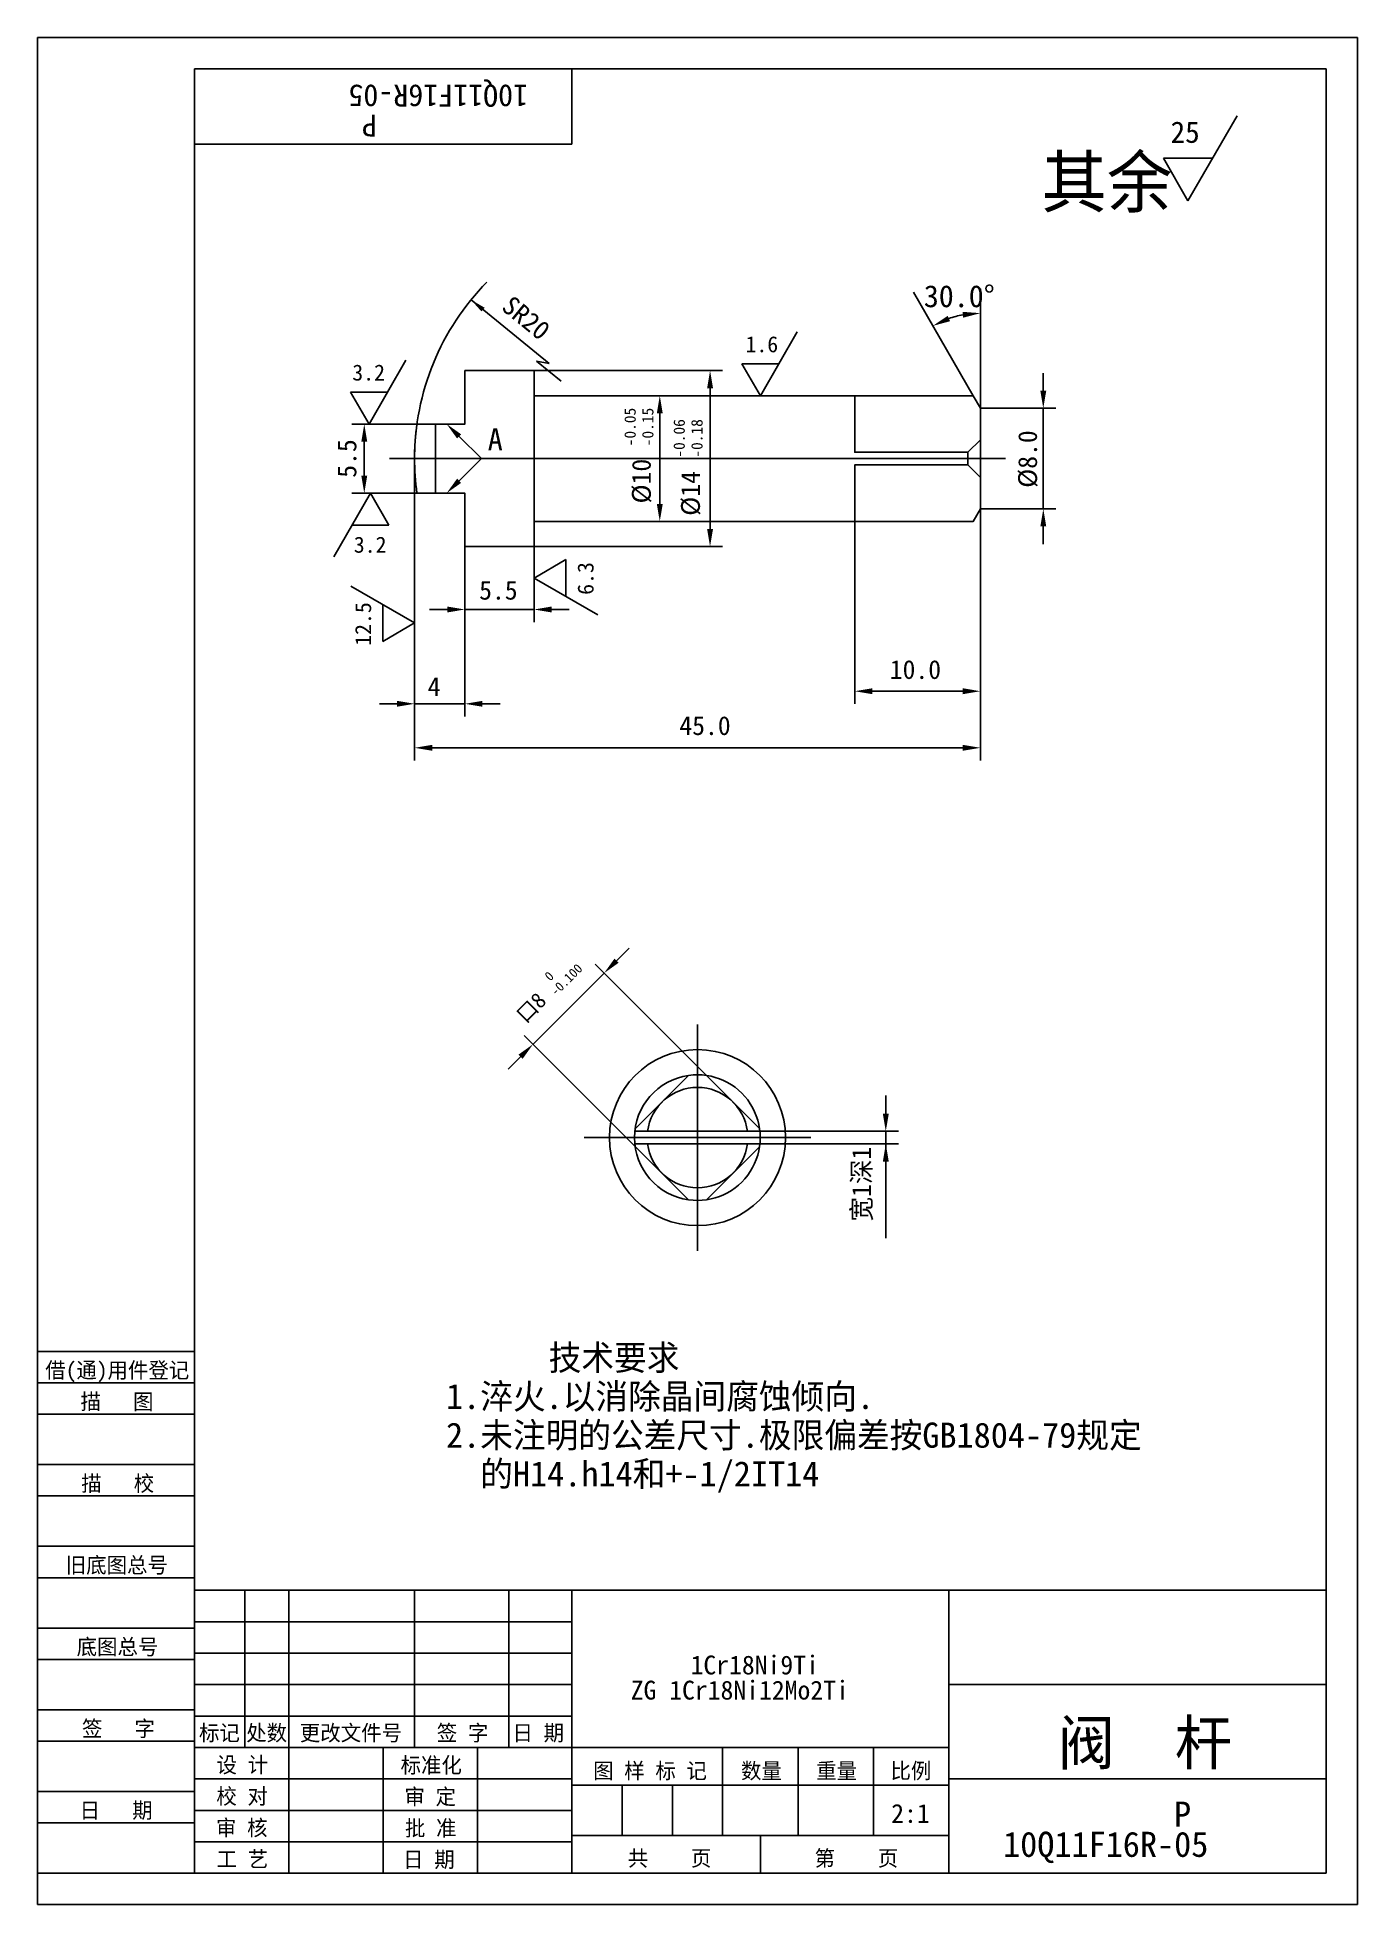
# Model space of a CAD drawing. Header units: metres. Extents: x 0 to 210, y 0 to 297.
import ezdxf

# ---------------------------------------------------------------- set-up
doc = ezdxf.new("R2010")
doc.units = ezdxf.units.M
for name, color, linetype in [('C', 6, 'Continuous'), ('D', 1, 'Continuous'), ('FL', 5, 'Continuous'), ('T', 7, 'Continuous'), ('TL', 4, 'Continuous')]:
    doc.layers.add(name, color=color, linetype=linetype)

# ---------------------------------------------------------------- blocks, each defined once
blk = doc.blocks.new('TUKUN4')
at = {"layer": 'FL'}
for p, q in [((0, 297), (0, 0)), ((210, 297), (0, 297)), ((210, 0), (210, 297)), ((0, 78), (25, 78)), ((0, 70), (25, 70)), ((0, 65), (25, 65)), ((0, 57), (25, 57)), ((0, 52), (25, 52)), ((33, 25), (33, 50)), ((40, 5), (40, 50)), ((60, 25), (60, 50)), ((75, 25), (75, 50)), ((25, 45), (85, 45)), ((0, 44), (25, 44)), ((0, 39), (25, 39)), ((25, 40), (85, 40)), ((25, 35), (85, 35)), ((0, 31), (25, 31)), ((25, 30), (85, 30)), ((0, 26), (25, 26)), ((70, 5), (70, 25)), ((0, 18), (25, 18)), ((25, 20), (85, 20)), ((25, 15), (85, 15)), ((0, 13), (25, 13)), ((25, 10), (85, 10)), ((0, 0), (210, 0))]:
    blk.add_line(p, q, dxfattribs=at)
at = {"layer": 'TL'}
for p, q in [((25, 5), (25, 292)), ((205, 292), (25, 292)), ((85, 292), (85, 280)), ((205, 5), (205, 292)), ((85, 280), (25, 280)), ((0, 88), (25, 88)), ((0, 83), (25, 83)), ((205, 50), (25, 50)), ((85, 5), (85, 50)), ((145, 5), (145, 50)), ((205, 35), (145, 35)), ((145, 25), (25, 25)), ((55, 5), (55, 25)), ((109, 11), (109, 25)), ((121, 11), (121, 25)), ((133, 11), (133, 25)), ((85, 19), (145, 19)), ((93, 11), (93, 19)), ((101, 11), (101, 19)), ((205, 20), (145, 20)), ((145, 11), (85, 11)), ((115, 5), (115, 11)), ((0, 5), (205, 5))]:
    blk.add_line(p, q, dxfattribs=at)
at = {"layer": 'T'}
for s, p in [('借(通)用件登记', (1.26, 83.76)), ('描   图', (6.86, 78.76)), ('描   校', (6.98, 65.76)), ('旧底图总号', (4.52, 52.76)), ('底图总号', (6.25, 39.76)), ('签   字', (7.1, 26.76)), ('标记', (25.71, 26.07)), ('处数', (33.22, 26.07)), ('更改文件号', (41.75, 26.07)), ('签 字', (63.53, 26.07)), ('日 期', (75.57, 26.07)), ('设 计', (28.5, 20.99)), ('标准化', (57.77, 20.93)), ('图 样 标 记', (88.4, 20.04)), ('数量', (111.92, 20.04)), ('重量', (123.88, 20.04)), ('比例', (135.7, 20.04)), ('校 对', (28.48, 15.99)), ('审 定', (58.39, 15.93)), ('日   期', (6.72, 13.76)), ('审 核', (28.41, 10.99)), ('批 准', (58.46, 10.93)), ('共    页', (93.91, 6.13)), ('第    页', (123.62, 6.13)), ('工 艺', (28.52, 5.99)), ('日 期', (58.18, 5.93))]:
    blk.add_text(s, height=2.5, dxfattribs=at).set_placement(p)

msp = doc.modelspace()

# ---------------------------------------------------------------- linework, layer by layer
at = {"layer": 'C'}
for points in [[(56, 230), (154, 230)], [(105, 140), (105, 104)], [(87, 122), (123, 122)]]:
    msp.add_lwpolyline(points, dxfattribs=at)
at = {"layer": 'D'}
for p, q in [((190.81, 284.52), (183, 271)), ((183, 271), (179.1, 277.76)), ((179.1, 277.76), (186.9, 277.76)), ((139.35, 256.45), (148.85, 240)), ((150, 257), (150, 238)), ((68.98, 255.25), (81.39, 245.15)), ((120.85, 250.14), (115, 240)), ((58.61, 245.64), (52.76, 235.5)), ((79, 244), (109, 244)), ((81.39, 245.15), (79.41, 245.47)), ((79.41, 245.47), (83.29, 242.31)), ((115, 240), (112.07, 245.07)), ((112.07, 245.07), (117.93, 245.07)), ((160, 240.8), (160, 243.6)), ((107, 218.8), (107, 241.2)), ((52.76, 235.5), (49.83, 240.57)), ((49.83, 240.57), (55.68, 240.57)), ((99, 240), (97, 240)), ((150, 238), (162, 238)), ((160, 238), (160, 222)), ((60.38, 235.5), (50, 235.5)), ((99, 222.8), (99, 237.2)), ((52, 227.3), (52, 232.7)), ((67.09, 233.53), (70.64, 230)), ((60, 230), (60, 182)), ((67.09, 226.47), (70.64, 230)), ((70.64, 230), (73.44, 230)), ((47.15, 214.36), (53.01, 224.5)), ((60.38, 224.5), (50, 224.5)), ((53.01, 224.5), (55.93, 219.43)), ((60, 224.5), (60, 189)), ((68, 224.5), (68, 189)), ((99, 220), (97, 220)), ((130, 220), (130, 198)), ((130, 220), (130, 191)), ((150, 222), (150, 182)), ((150, 222), (150, 191)), ((150, 222), (162, 222)), ((55.93, 219.43), (50.08, 219.43)), ((160, 219.2), (160, 216.4)), ((68, 216), (68, 204)), ((79, 216), (79, 204)), ((79, 216), (109, 216)), ((79, 211), (84.07, 213.93)), ((84.07, 213.93), (84.07, 208.07)), ((89.14, 205.15), (79, 211)), ((49.86, 209.71), (60, 203.86)), ((54.93, 200.93), (54.93, 206.79)), ((65.2, 206), (62.4, 206)), ((68, 206), (79, 206)), ((81.8, 206), (84.6, 206)), ((60, 203.86), (54.93, 200.93)), ((57.2, 191), (54.4, 191)), ((60, 191), (68, 191)), ((70.8, 191), (73.6, 191)), ((132.8, 193), (147.2, 193)), ((62.8, 184), (147.2, 184)), ((92.13, 150.14), (94.11, 152.12)), ((106.41, 131.9), (88.74, 149.58)), ((90.15, 148.16), (78.84, 136.85)), ((95.1, 120.59), (77.42, 138.26)), ((76.86, 134.87), (74.88, 132.89)), ((134.95, 128.6), (134.95, 128.69)), ((134.95, 125.8), (134.95, 128.6)), ((114.95, 123), (136.95, 123)), ((134.95, 121), (134.95, 123)), ((114.95, 121), (136.95, 121)), ((134.95, 106), (134.95, 121)), ((134.95, 118.2), (134.95, 115.4))]:
    msp.add_line(p, q, dxfattribs=at)
for centre, radius, start, end in [((100, 230), 40, 135.42, 180), ((150, 238), 15.13, 100.62, 109.38)]:
    msp.add_arc(centre, radius, start, end, dxfattribs=at)
for points in [[(71.14, 254), (68.98, 255.25), (70.65, 253.39)], [(145.17, 251.85), (144.78, 252.7), (142.43, 251.11)], [(147.17, 253.34), (147.26, 252.41), (150, 253.13)], [(106.53, 241.2), (107.47, 241.2), (107, 244)], [(159.53, 240.8), (160.47, 240.8), (160, 238)], [(98.53, 237.2), (99.47, 237.2), (99, 240)], [(51.53, 232.7), (52.47, 232.7), (52, 235.5)], [(67.41, 233.86), (66.76, 233.2), (65.1, 235.5)], [(51.53, 227.3), (52.47, 227.3), (52, 224.5)], [(67.41, 226.14), (66.76, 226.8), (65.1, 224.5)], [(98.53, 222.8), (99.47, 222.8), (99, 220)], [(159.53, 219.2), (160.47, 219.2), (160, 222)], [(106.53, 218.8), (107.47, 218.8), (107, 216)], [(65.2, 206.47), (65.2, 205.53), (68, 206)], [(81.8, 206.47), (81.8, 205.53), (79, 206)], [(132.8, 193.47), (132.8, 192.53), (130, 193)], [(147.2, 193.47), (147.2, 192.53), (150, 193)], [(57.2, 191.47), (57.2, 190.53), (60, 191)], [(70.8, 191.47), (70.8, 190.53), (68, 191)], [(62.8, 184.47), (62.8, 183.53), (60, 184)], [(147.2, 184.47), (147.2, 183.53), (150, 184)], [(91.8, 150.47), (92.46, 149.81), (90.15, 148.16)], [(76.53, 135.2), (77.19, 134.54), (78.84, 136.85)], [(134.48, 125.8), (135.42, 125.8), (134.95, 123)], [(134.48, 118.2), (135.42, 118.2), (134.95, 121)]]:
    msp.add_solid(points, dxfattribs=at)
at = {"layer": 'TL'}
msp.add_line((63.33, 224.5), (63.33, 235.5), dxfattribs=at)
for points in [[(60.38, 235.5), (68, 235.5), (68, 244), (79, 244), (79, 240), (130, 240), (140, 240)], [(79, 240), (79, 220)], [(130, 240), (130, 231), (140, 231)], [(140, 240), (142, 240)], [(142, 240), (148.85, 240), (150, 238), (150, 233), (148, 231), (148, 229), (150, 227), (150, 222), (148.85, 220), (142, 220)], [(150, 233), (150, 227)], [(140, 229), (130, 229), (130, 220)], [(140, 231), (142, 231)], [(140, 229), (142, 229)], [(142, 231), (148, 231)], [(148, 229), (142, 229)], [(140, 220), (130, 220), (79, 220), (79, 216), (68, 216), (68, 224.5), (60.38, 224.5)], [(140, 220), (142, 220)], [(103.59, 131.9), (95.1, 123.41)], [(114.9, 123.41), (106.41, 131.9)], [(95.05, 123), (114.95, 123)], [(95.05, 121), (114.95, 121)], [(95.1, 120.59), (103.59, 112.1)], [(106.41, 112.1), (114.9, 120.59)]]:
    msp.add_lwpolyline(points, dxfattribs=at)
for points in [[(105, 136, 1), (105, 108, 1)], [(103.59, 131.9, 0.87), (103.59, 112.1, 1.15)]]:
    msp.add_lwpolyline(points, format="xyb", close=True, dxfattribs=at)
for points in [[(112.94, 123, 0.88), (97.06, 123, 0.88)], [(97.06, 121, 0.88), (112.94, 121, 0.88)]]:
    msp.add_lwpolyline(points, format="xyb", dxfattribs=at)
msp.add_arc((100, 230), 40, 172.1, 187.9, dxfattribs=at)

# ---------------------------------------------------------------- block references
at = {"layer": 'D'}
msp.add_blockref('TUKUN4', (0, 0), dxfattribs=at)

# ---------------------------------------------------------------- texts
for s, height, rotation, p in [('10Q11F16R-05', 3.5, 180, (78.05, 289.46)), ('P', 3.5, 180, (54.01, 284.72)), ('SR20', 3, 320.85, (73.65, 253.79)), ('-0.05', 1.8, 90, (95.17, 231.96)), ('-0.15', 1.8, 90, (97.99, 231.96)), ('-0.06', 1.8, 90, (102.98, 230.15)), ('-0.18', 1.8, 90, (105.8, 230.15)), ('5.5', 3, 90, (50.74, 226.95)), ('%%C8.0', 3, 90, (159, 225.35)), ('%%C10', 3, 90, (97.57, 222.86)), ('%%C14', 3, 90, (105.38, 220.9)), ('6.3', 2.55, 90, (88.47, 208.33)), ('12.5', 2.55, 90, (53.09, 200.22)), ('-0.100', 1.5, 45, (82.51, 144.42)), (' 0', 1.5, 45, (80.85, 146.08)), ('口8', 2.5, 45, (77.65, 140.05)), ('宽1深1', 3, 90, (132.57, 108.67))]:
    msp.add_text(s, height=height, rotation=rotation, dxfattribs=at).set_placement(p)
for s, height, p in [('25', 3.4, (180.25, 280.22)), ('其余', 8, (159.71, 270)), ('30.0%%d', 3.5, (141, 254.08)), ('1.6', 2.55, (112.63, 246.91)), ('3.2', 2.55, (50.09, 242.41)), ('A', 3.5, (71.64, 231.33)), ('3.2', 2.55, (50.33, 215.03)), ('5.5', 3, (70.27, 207.57)), ('10.0', 3, (135.58, 194.95)), ('4', 3, (62.08, 192.22)), ('45.0', 3, (102.11, 186.03)), ('      技术要求', 4, (65, 85)), ('1.淬火.以消除晶间腐蚀倾向.', 4, (65, 78.84)), ('2.未注明的公差尺寸.极限偏差按GB1804-79规定', 4, (65, 72.68)), ('  的H14.h14和+-1/2IT14', 4, (65, 66.52)), ('1Cr18Ni9Ti', 3, (103.9, 36.62)), ('ZG 1Cr18Ni12Mo2Ti', 3, (94.38, 32.62)), ('阀  杆', 7, (162.29, 22.26)), ('2:1', 3, (135.81, 13.01)), ('P', 4, (180.79, 12.4)), ('10Q11F16R-05', 4, (153.6, 7.6))]:
    msp.add_text(s, height=height, dxfattribs=at).set_placement(p)

doc.saveas('drawing.dxf')
